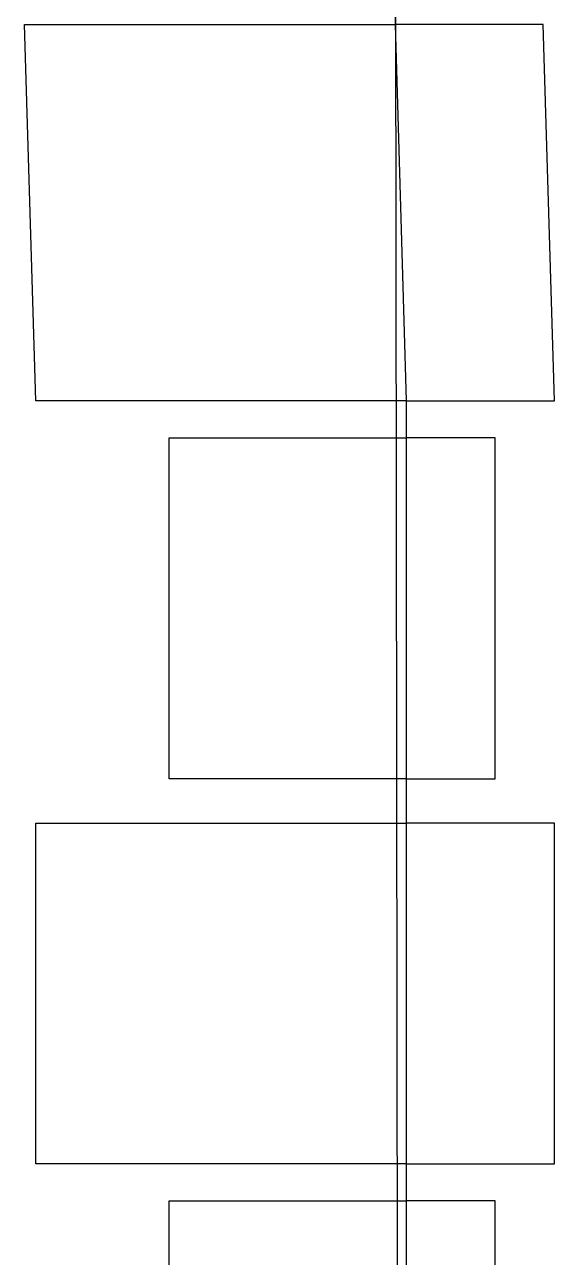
# Model space of a CAD drawing. Extents: x -43 to 90, y 6 to 81.
# Drawn here: x 84.087 to 84.444, y 66.484 to 67.315 of the extents above; entities that cross this region are included whole.
import ezdxf

# ---------------------------------------------------------------- set-up
doc = ezdxf.new("R2010")
doc.units = 0
doc.header["$LTSCALE"] = 0.1
doc.header["$MEASUREMENT"] = 0
doc.layers.add('visto', color=9, linetype='CONTINUOUS')

msp = doc.modelspace()

# ---------------------------------------------------------------- linework, layer by layer
at = {"layer": 'visto'}
for p, q in [((84.33676, 67.49037), (84.33676, 67.31537)), ((84.33676, 67.49037), (84.34426, 62.37709)), ((84.34426, 67.0615), (84.34426, 67.0365)), ((84.34426, 67.0615), (84.34426, 67.0365)), ((84.34426, 66.80647), (84.34426, 66.77665)), ((84.34426, 66.80647), (84.34426, 66.77665)), ((84.34426, 66.54668), (84.34426, 66.52168)), ((84.34426, 66.54668), (84.34426, 66.52168))]:
    msp.add_line(p, q, dxfattribs=at)
for points in [[(84.34426, 67.0615), (84.09426, 67.0615), (84.08676, 67.31537), (84.33676, 67.31537)], [(84.34426, 67.0615), (84.44426, 67.0615), (84.43676, 67.31537), (84.33676, 67.31537)], [(84.34426, 66.80647), (84.18426, 66.80647), (84.18426, 67.0365), (84.34426, 67.0365)], [(84.34426, 66.80647), (84.40426, 66.80647), (84.40426, 67.0365), (84.34426, 67.0365)], [(84.34426, 66.54668), (84.09426, 66.54668), (84.09426, 66.77665), (84.34426, 66.77665)], [(84.34426, 66.54668), (84.44426, 66.54668), (84.44426, 66.77665), (84.34426, 66.77665)], [(84.34426, 66.29165), (84.18426, 66.29165), (84.18426, 66.52168), (84.34426, 66.52168)], [(84.34426, 66.29165), (84.40426, 66.29165), (84.40426, 66.52168), (84.34426, 66.52168)]]:
    msp.add_lwpolyline(points, close=True, dxfattribs=at)

doc.saveas('drawing.dxf')
